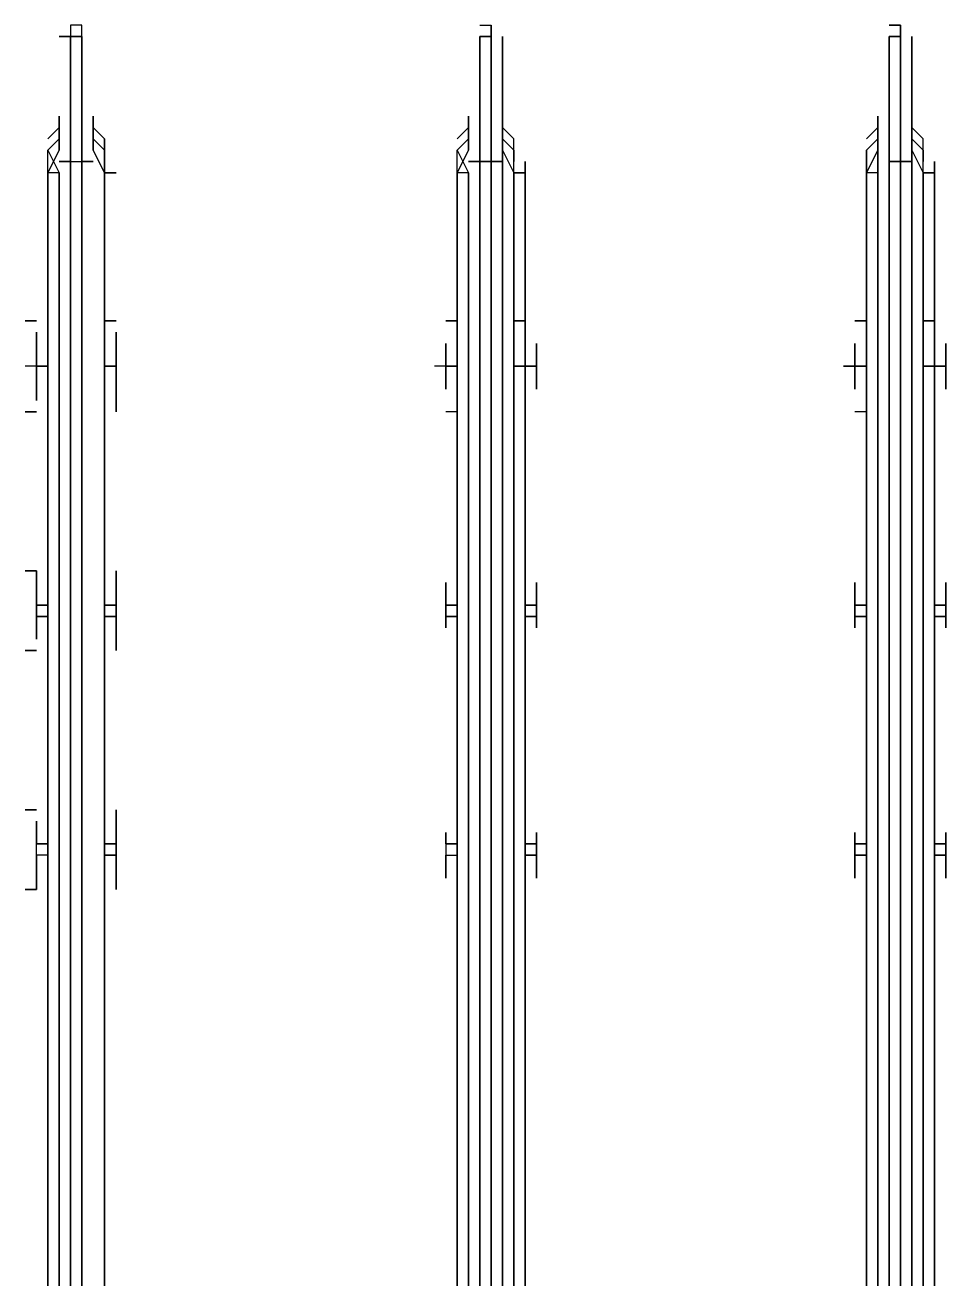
# Model space of a CAD drawing. Header units: metres. Extents: x 529066 to 529519, y 2674144 to 2674419.
# Drawn here: x 529300.9507 to 529301.0628, y 2674302.8064 to 2674302.9589 of the extents above; entities that cross this region are included whole.
import ezdxf

# ---------------------------------------------------------------- set-up
doc = ezdxf.new("R2010")
doc.units = ezdxf.units.M
doc.layers.add('IDT', color=7, linetype='Continuous')

# ---------------------------------------------------------------- blocks, each defined once
blk = doc.blocks.new('IDT')
at = {"layer": 'IDT', "color": 0, "lineweight": 25}
for p, q in [((14.04189, 9.81796), (14.04189, 10.01575)), ((14.04189, 10.01575), (14.04189, 9.81796)), ((14.04189, 9.81796), (14.04189, 10.01575)), ((14.04327, 10.01575), (14.04327, 9.81796)), ((14.04327, 9.81796), (14.04327, 10.01575)), ((14.04327, 10.01575), (14.04327, 9.81796)), ((14.04465, 9.81658), (14.04465, 10.01575)), ((14.04465, 10.01575), (14.04465, 9.81658)), ((14.04465, 9.81658), (14.04465, 10.01575)), ((14.04604, 10.01575), (14.04604, 9.81658)), ((14.04604, 9.81658), (14.04604, 10.01575)), ((14.04604, 10.01575), (14.04604, 9.81658)), ((14.04604, 9.81658), (14.04604, 10.01575)), ((14.04604, 10.01575), (14.04604, 9.81658)), ((14.04604, 9.81658), (14.04604, 10.01575)), ((14.04742, 10.01575), (14.04742, 9.81658)), ((14.04742, 9.81658), (14.04742, 10.01575)), ((14.04742, 10.01575), (14.04742, 9.81658)), ((14.0488, 9.81796), (14.0488, 10.01575)), ((14.0488, 10.01575), (14.0488, 9.81796)), ((14.0488, 9.81796), (14.0488, 10.01575)), ((14.05018, 10.01575), (14.05018, 9.81796)), ((14.05018, 9.81796), (14.05018, 10.01575)), ((14.05018, 10.01575), (14.05018, 9.81796)), ((14.09168, 10.01575), (14.09168, 9.81796)), ((14.09306, 9.81796), (14.09306, 10.01575)), ((14.09445, 9.81658), (14.09445, 10.01575)), ((14.09583, 9.81658), (14.09583, 10.01575)), ((14.09583, 10.01575), (14.09583, 9.81658)), ((14.09721, 9.81658), (14.09721, 10.01575)), ((14.0986, 9.81796), (14.0986, 10.01575)), ((14.09998, 9.81796), (14.09998, 10.01575)), ((14.14286, 9.81796), (14.14286, 10.01575)), ((14.14286, 10.01575), (14.14286, 9.81796)), ((14.14562, 9.81658), (14.14562, 10.01575)), ((14.14562, 10.01575), (14.14562, 9.81658)), ((14.14701, 9.81658), (14.14701, 10.01575)), ((14.14701, 10.01575), (14.14701, 9.81658)), ((14.14839, 9.81796), (14.14839, 10.01575)), ((14.14977, 9.81796), (14.14977, 10.01575)), ((14.04189, 9.81796), (14.04189, 10.01022)), ((14.04327, 10.01022), (14.04327, 9.81796)), ((14.04465, 9.81658), (14.04465, 10.01022)), ((14.04604, 10.01022), (14.04604, 9.81658)), ((14.04604, 9.81658), (14.04604, 10.01022)), ((14.04742, 10.01022), (14.04742, 9.81658)), ((14.0488, 10.01022), (14.0488, 9.81796)), ((14.05018, 9.81796), (14.05018, 10.01022)), ((14.09168, 9.81796), (14.09168, 10.01022)), ((14.09306, 10.01022), (14.09306, 9.81796)), ((14.09445, 10.01022), (14.09445, 9.81658)), ((14.09583, 9.81658), (14.09583, 10.01022)), ((14.09583, 10.01022), (14.09583, 9.81658)), ((14.09721, 10.01022), (14.09721, 9.81658)), ((14.0986, 10.01022), (14.0986, 9.81796)), ((14.09998, 10.01022), (14.09998, 9.81796)), ((14.14286, 9.81796), (14.14286, 10.01022)), ((14.14286, 10.01022), (14.14286, 9.81796)), ((14.14562, 9.81658), (14.14562, 10.01022)), ((14.14562, 10.01022), (14.14562, 9.81658)), ((14.14701, 9.81658), (14.14701, 10.01022)), ((14.14701, 10.01022), (14.14701, 9.81658)), ((14.14839, 10.01022), (14.14839, 9.81796)), ((14.14977, 10.01022), (14.14977, 9.81796)), ((14.04189, 9.9051), (14.04189, 9.90095)), ((14.04189, 9.89957), (14.04189, 9.9051)), ((14.04189, 9.9051), (14.04189, 9.90095)), ((14.04189, 9.90095), (14.04189, 9.9051)), ((14.04189, 9.9051), (14.04189, 9.90372)), ((14.04189, 9.90372), (14.04189, 9.9051)), ((14.04189, 9.9051), (14.04189, 9.90372)), ((14.04189, 9.90372), (14.04189, 9.9051)), ((14.05018, 9.9051), (14.05018, 9.90372)), ((14.05018, 9.90372), (14.05018, 9.9051)), ((14.05018, 9.9051), (14.05018, 9.90095)), ((14.05018, 9.90095), (14.05018, 9.9051)), ((14.05018, 9.89957), (14.05018, 9.9051)), ((14.05018, 9.9051), (14.05018, 9.90372)), ((14.05018, 9.90372), (14.05018, 9.9051)), ((14.05018, 9.9051), (14.05018, 9.90095)), ((14.09168, 9.90372), (14.09168, 9.9051)), ((14.09168, 9.9051), (14.09168, 9.90372)), ((14.09168, 9.90095), (14.09168, 9.9051)), ((14.09168, 9.9051), (14.09168, 9.90095)), ((14.09998, 9.9051), (14.09998, 9.90372)), ((14.09998, 9.90372), (14.09998, 9.9051)), ((14.09998, 9.90095), (14.09998, 9.9051)), ((14.09998, 9.9051), (14.09998, 9.89957)), ((14.14147, 9.90095), (14.14147, 9.9051)), ((14.14147, 9.9051), (14.14147, 9.90095)), ((14.14147, 9.90372), (14.14147, 9.9051)), ((14.14147, 9.9051), (14.14147, 9.90372)), ((14.14977, 9.89957), (14.14977, 9.9051)), ((14.14977, 9.9051), (14.14977, 9.90095)), ((14.15115, 9.90372), (14.15115, 9.9051)), ((14.15115, 9.9051), (14.15254, 9.9051)), ((14.15254, 9.9051), (14.15115, 9.9051)), ((14.15115, 9.9051), (14.15115, 9.90372)), ((14.0405, 9.90372), (14.0405, 9.90095)), ((14.0405, 9.90095), (14.0405, 9.90372)), ((14.0405, 9.90372), (14.0405, 9.90095)), ((14.0405, 9.90095), (14.0405, 9.90372)), ((14.05157, 9.90095), (14.05157, 9.90372)), ((14.05157, 9.90372), (14.05157, 9.90095)), ((14.05157, 9.90095), (14.05157, 9.90372)), ((14.05157, 9.90372), (14.05157, 9.90095)), ((14.0903, 9.90372), (14.0903, 9.90095)), ((14.0903, 9.90095), (14.0903, 9.90372)), ((14.10136, 9.90095), (14.10136, 9.90372)), ((14.10136, 9.90372), (14.10136, 9.90095)), ((14.14147, 9.90095), (14.14147, 9.90372)), ((14.14147, 9.90372), (14.14147, 9.89957)), ((14.15115, 9.90095), (14.15115, 9.90372)), ((14.15115, 9.90372), (14.15115, 9.90095)), ((14.04189, 9.90095), (14.0405, 9.90095)), ((14.0405, 9.90095), (14.0405, 9.89957)), ((14.0405, 9.89957), (14.0405, 9.90095)), ((14.0405, 9.90095), (14.04189, 9.90095)), ((14.0405, 9.89957), (14.0405, 9.90095)), ((14.0405, 9.90095), (14.04189, 9.90095)), ((14.0405, 9.89957), (14.0405, 9.90095)), ((14.0405, 9.90095), (14.04189, 9.90095)), ((14.04189, 9.90095), (14.04189, 9.89957)), ((14.04189, 9.90095), (14.04189, 9.89542)), ((14.04189, 9.89542), (14.04189, 9.90095)), ((14.05018, 9.90095), (14.05018, 9.89957)), ((14.05018, 9.89957), (14.05018, 9.90095)), ((14.05018, 9.90095), (14.05157, 9.90095)), ((14.05018, 9.90095), (14.05018, 9.89957)), ((14.05157, 9.90095), (14.05018, 9.90095)), ((14.05018, 9.90095), (14.05157, 9.90095)), ((14.05157, 9.90095), (14.05018, 9.90095)), ((14.05157, 9.90095), (14.05157, 9.89957)), ((14.05157, 9.89957), (14.05157, 9.90095)), ((14.05157, 9.90095), (14.05157, 9.89957)), ((14.05157, 9.89957), (14.05157, 9.90095)), ((14.09168, 9.90095), (14.0903, 9.90095)), ((14.0903, 9.90095), (14.0903, 9.89957)), ((14.0903, 9.89957), (14.0903, 9.90095)), ((14.0903, 9.90095), (14.09168, 9.90095)), ((14.09168, 9.89957), (14.09168, 9.90095)), ((14.09168, 9.90095), (14.09168, 9.89542)), ((14.10136, 9.90095), (14.09998, 9.90095)), ((14.09998, 9.90095), (14.09998, 9.89957)), ((14.10136, 9.90095), (14.09998, 9.90095)), ((14.10136, 9.89957), (14.10136, 9.90095)), ((14.10136, 9.89957), (14.10136, 9.90095)), ((14.14147, 9.89957), (14.14147, 9.90095)), ((14.14147, 9.90095), (14.14286, 9.90095)), ((14.14286, 9.90095), (14.14147, 9.90095)), ((14.14147, 9.90095), (14.14147, 9.89957)), ((14.14147, 9.89957), (14.14147, 9.90095)), ((14.14977, 9.90095), (14.15115, 9.90095)), ((14.14977, 9.90095), (14.15115, 9.90095)), ((14.14977, 9.89957), (14.14977, 9.90095)), ((14.15115, 9.90095), (14.15115, 9.89957)), ((14.15115, 9.90095), (14.15115, 9.89957)), ((14.04189, 9.89957), (14.0405, 9.89957)), ((14.0405, 9.89957), (14.0405, 9.89819)), ((14.0405, 9.89819), (14.0405, 9.89957)), ((14.0405, 9.89957), (14.04189, 9.89957)), ((14.04189, 9.89957), (14.0405, 9.89957)), ((14.0405, 9.89957), (14.0405, 9.89819)), ((14.0405, 9.89819), (14.0405, 9.89957)), ((14.0405, 9.89957), (14.04189, 9.89957)), ((14.04189, 9.89957), (14.04189, 9.89542)), ((14.04189, 9.89542), (14.04189, 9.89957)), ((14.05018, 9.89957), (14.05157, 9.89957)), ((14.05157, 9.89957), (14.05018, 9.89957)), ((14.05018, 9.89957), (14.05018, 9.89542)), ((14.05018, 9.89542), (14.05018, 9.89957)), ((14.05018, 9.89957), (14.05018, 9.89542)), ((14.05018, 9.89542), (14.05018, 9.89957)), ((14.05157, 9.89957), (14.05018, 9.89957)), ((14.05157, 9.89957), (14.05018, 9.89957)), ((14.05018, 9.89957), (14.05157, 9.89957)), ((14.05157, 9.89957), (14.05018, 9.89957)), ((14.05018, 9.89957), (14.05157, 9.89957)), ((14.05157, 9.89957), (14.05157, 9.89819)), ((14.05157, 9.89819), (14.05157, 9.89957)), ((14.05157, 9.89957), (14.05157, 9.89819)), ((14.05157, 9.89819), (14.05157, 9.89957)), ((14.09168, 9.89957), (14.0903, 9.89957)), ((14.0903, 9.89957), (14.0903, 9.89819)), ((14.0903, 9.89819), (14.0903, 9.89957)), ((14.0903, 9.89957), (14.09168, 9.89957)), ((14.09168, 9.89542), (14.09168, 9.89957)), ((14.10136, 9.89957), (14.09998, 9.89957)), ((14.09998, 9.89957), (14.09998, 9.89542)), ((14.09998, 9.89542), (14.09998, 9.89957)), ((14.09998, 9.89957), (14.10136, 9.89957)), ((14.09998, 9.89957), (14.10136, 9.89957)), ((14.09998, 9.89957), (14.10136, 9.89957)), ((14.10136, 9.89957), (14.10136, 9.89819)), ((14.10136, 9.89819), (14.10136, 9.89957)), ((14.14286, 9.89957), (14.14147, 9.89957)), ((14.14147, 9.89957), (14.14147, 9.89542)), ((14.14147, 9.89542), (14.14147, 9.89957)), ((14.14147, 9.89957), (14.14286, 9.89957)), ((14.14147, 9.89957), (14.14147, 9.89819)), ((14.14147, 9.89819), (14.14147, 9.89957)), ((14.15115, 9.89957), (14.14977, 9.89957)), ((14.14977, 9.89957), (14.14977, 9.89542)), ((14.14977, 9.89542), (14.14977, 9.89957)), ((14.14977, 9.89957), (14.15115, 9.89957)), ((14.15115, 9.89957), (14.14977, 9.89957)), ((14.15115, 9.89957), (14.14977, 9.89957)), ((14.15115, 9.89819), (14.15115, 9.89957)), ((14.15115, 9.89957), (14.15115, 9.89819)), ((14.04189, 9.8968), (14.04189, 9.89819)), ((14.04189, 9.89819), (14.04189, 9.8968)), ((14.04189, 9.8968), (14.04189, 9.89819)), ((14.04189, 9.89819), (14.04189, 9.8968)), ((14.05018, 9.89819), (14.05018, 9.8968)), ((14.05018, 9.8968), (14.05018, 9.89819)), ((14.05018, 9.89819), (14.05018, 9.8968)), ((14.05018, 9.8968), (14.05018, 9.89819)), ((14.09168, 9.8968), (14.09168, 9.89819)), ((14.09168, 9.89819), (14.09168, 9.8968)), ((14.09998, 9.89819), (14.09998, 9.8968)), ((14.09998, 9.8968), (14.09998, 9.89819)), ((14.14147, 9.89819), (14.14147, 9.8968)), ((14.14147, 9.8968), (14.14147, 9.89819)), ((14.15115, 9.89819), (14.15115, 9.8968)), ((14.15115, 9.8968), (14.15115, 9.89819)), ((14.15254, 9.89542), (14.15115, 9.89542)), ((14.15115, 9.89542), (14.15254, 9.89542)), ((14.04189, 9.87052), (14.04189, 9.87606)), ((14.04189, 9.87191), (14.04189, 9.87606)), ((14.04189, 9.87191), (14.04189, 9.87606)), ((14.04189, 9.87191), (14.04189, 9.87606)), ((14.05018, 9.87191), (14.05018, 9.87606)), ((14.05018, 9.87606), (14.05018, 9.87052)), ((14.05018, 9.87606), (14.05018, 9.87191)), ((14.05018, 9.87191), (14.05018, 9.87606)), ((14.09168, 9.87606), (14.09168, 9.87191)), ((14.09168, 9.87052), (14.09168, 9.87606)), ((14.09998, 9.87191), (14.09998, 9.87606)), ((14.09998, 9.87606), (14.09998, 9.87052)), ((14.14147, 9.87191), (14.14147, 9.87606)), ((14.14147, 9.87606), (14.14147, 9.87191)), ((14.14977, 9.87052), (14.14977, 9.87606)), ((14.14977, 9.87606), (14.14977, 9.87191)), ((14.15254, 9.87606), (14.15115, 9.87606)), ((14.15115, 9.87606), (14.15254, 9.87606)), ((14.04189, 9.87329), (14.04189, 9.87467)), ((14.04189, 9.87467), (14.04189, 9.87329)), ((14.04189, 9.87329), (14.04189, 9.87467)), ((14.04189, 9.87467), (14.04189, 9.87329)), ((14.05018, 9.87467), (14.05018, 9.87329)), ((14.05018, 9.87329), (14.05018, 9.87467)), ((14.05018, 9.87467), (14.05018, 9.87329)), ((14.05018, 9.87329), (14.05018, 9.87467)), ((14.09168, 9.87329), (14.09168, 9.87467)), ((14.09168, 9.87467), (14.09168, 9.87329)), ((14.09998, 9.87467), (14.09998, 9.87329)), ((14.09998, 9.87329), (14.09998, 9.87467)), ((14.14147, 9.87329), (14.14147, 9.87467)), ((14.14147, 9.87467), (14.14147, 9.87329)), ((14.15115, 9.87329), (14.15115, 9.87467)), ((14.15115, 9.87467), (14.15115, 9.87329)), ((14.0405, 9.87191), (14.0405, 9.87329)), ((14.0405, 9.87191), (14.0405, 9.87329)), ((14.0405, 9.87329), (14.0405, 9.87191)), ((14.0405, 9.87191), (14.0405, 9.87329)), ((14.05157, 9.87191), (14.05157, 9.87329)), ((14.05157, 9.87329), (14.05157, 9.87191)), ((14.05157, 9.87191), (14.05157, 9.87329)), ((14.05157, 9.87329), (14.05157, 9.87191)), ((14.0903, 9.87191), (14.0903, 9.87329)), ((14.0903, 9.87329), (14.0903, 9.87191)), ((14.10136, 9.87191), (14.10136, 9.87329)), ((14.10136, 9.87329), (14.10136, 9.87191)), ((14.14147, 9.87329), (14.14147, 9.87191)), ((14.14147, 9.87191), (14.14147, 9.87329)), ((14.15115, 9.87191), (14.15115, 9.87329)), ((14.15115, 9.87329), (14.15115, 9.87191)), ((14.04189, 9.87191), (14.0405, 9.87191)), ((14.0405, 9.87191), (14.04189, 9.87191)), ((14.04189, 9.87191), (14.0405, 9.87191)), ((14.0405, 9.87191), (14.0405, 9.87052)), ((14.0405, 9.87052), (14.0405, 9.87191)), ((14.0405, 9.87191), (14.0405, 9.87052)), ((14.0405, 9.87052), (14.0405, 9.87191)), ((14.04189, 9.87191), (14.0405, 9.87191)), ((14.04189, 9.87191), (14.04189, 9.87052)), ((14.04189, 9.87052), (14.04189, 9.87191)), ((14.04189, 9.87052), (14.04189, 9.87191)), ((14.05018, 9.87052), (14.05018, 9.87191)), ((14.05018, 9.87052), (14.05018, 9.87191)), ((14.05018, 9.87191), (14.05157, 9.87191)), ((14.05157, 9.87191), (14.05018, 9.87191)), ((14.05018, 9.87191), (14.05157, 9.87191)), ((14.05157, 9.87191), (14.05018, 9.87191)), ((14.05018, 9.87191), (14.05018, 9.87052)), ((14.05157, 9.87052), (14.05157, 9.87191)), ((14.05157, 9.87191), (14.05157, 9.87052)), ((14.05157, 9.87191), (14.05157, 9.87052)), ((14.05157, 9.87052), (14.05157, 9.87191)), ((14.09168, 9.87191), (14.0903, 9.87191)), ((14.0903, 9.87191), (14.0903, 9.87052)), ((14.0903, 9.87052), (14.0903, 9.87191)), ((14.0903, 9.87191), (14.09168, 9.87191)), ((14.09168, 9.87191), (14.09168, 9.87052)), ((14.10136, 9.87191), (14.09998, 9.87191)), ((14.09998, 9.87052), (14.09998, 9.87191)), ((14.09998, 9.87191), (14.10136, 9.87191)), ((14.10136, 9.87052), (14.10136, 9.87191)), ((14.10136, 9.87191), (14.10136, 9.87052)), ((14.14147, 9.87191), (14.14147, 9.87052)), ((14.14147, 9.87052), (14.14147, 9.87191)), ((14.14147, 9.87191), (14.14286, 9.87191)), ((14.14286, 9.87191), (14.14147, 9.87191)), ((14.14147, 9.87191), (14.14147, 9.87052)), ((14.14147, 9.87052), (14.14147, 9.87191)), ((14.14147, 9.87191), (14.14286, 9.87191)), ((14.14286, 9.87191), (14.14147, 9.87191)), ((14.15115, 9.87191), (14.14977, 9.87191)), ((14.14977, 9.87191), (14.15115, 9.87191)), ((14.14977, 9.87191), (14.14977, 9.87052)), ((14.15115, 9.87052), (14.15115, 9.87191)), ((14.15115, 9.87191), (14.15115, 9.87052)), ((14.04189, 9.87052), (14.0405, 9.87052)), ((14.0405, 9.87052), (14.0405, 9.86776)), ((14.0405, 9.86776), (14.0405, 9.87052)), ((14.0405, 9.87052), (14.04189, 9.87052)), ((14.04189, 9.87052), (14.0405, 9.87052)), ((14.0405, 9.87052), (14.0405, 9.86776)), ((14.0405, 9.86776), (14.0405, 9.87052)), ((14.0405, 9.87052), (14.04189, 9.87052)), ((14.04189, 9.87052), (14.04189, 9.86637)), ((14.04189, 9.86637), (14.04189, 9.87052)), ((14.04189, 9.86637), (14.04189, 9.87052)), ((14.04189, 9.86637), (14.04189, 9.87052)), ((14.05157, 9.87052), (14.05018, 9.87052)), ((14.05018, 9.87052), (14.05018, 9.86637)), ((14.05018, 9.86637), (14.05018, 9.87052)), ((14.05018, 9.87052), (14.05157, 9.87052)), ((14.05157, 9.87052), (14.05018, 9.87052)), ((14.05157, 9.87052), (14.05018, 9.87052)), ((14.05157, 9.87052), (14.05018, 9.87052)), ((14.05018, 9.87052), (14.05157, 9.87052)), ((14.05018, 9.87052), (14.05018, 9.86637)), ((14.05018, 9.86637), (14.05018, 9.87052)), ((14.05018, 9.87052), (14.05157, 9.87052)), ((14.05157, 9.87052), (14.05157, 9.86776)), ((14.05157, 9.86776), (14.05157, 9.87052)), ((14.05157, 9.87052), (14.05157, 9.86776)), ((14.05157, 9.86776), (14.05157, 9.87052)), ((14.09168, 9.87052), (14.0903, 9.87052)), ((14.0903, 9.87052), (14.0903, 9.86776)), ((14.0903, 9.86776), (14.0903, 9.87052)), ((14.0903, 9.87052), (14.09168, 9.87052)), ((14.09168, 9.87052), (14.09168, 9.86637)), ((14.09168, 9.86637), (14.09168, 9.87052)), ((14.09998, 9.87052), (14.10136, 9.87052)), ((14.10136, 9.87052), (14.09998, 9.87052)), ((14.09998, 9.87052), (14.10136, 9.87052)), ((14.09998, 9.87052), (14.09998, 9.86637)), ((14.09998, 9.86637), (14.09998, 9.87052)), ((14.10136, 9.87052), (14.10136, 9.86776)), ((14.10136, 9.86776), (14.10136, 9.87052)), ((14.14147, 9.86637), (14.14147, 9.87052)), ((14.14147, 9.87052), (14.14286, 9.87052)), ((14.14286, 9.87052), (14.14147, 9.87052)), ((14.14147, 9.87052), (14.14147, 9.86637)), ((14.14147, 9.87052), (14.14147, 9.86776)), ((14.14147, 9.86776), (14.14147, 9.87052)), ((14.15115, 9.87052), (14.14977, 9.87052)), ((14.14977, 9.87052), (14.15115, 9.87052)), ((14.15115, 9.87052), (14.14977, 9.87052)), ((14.14977, 9.87052), (14.14977, 9.86637)), ((14.14977, 9.86637), (14.14977, 9.87052)), ((14.15115, 9.87052), (14.15115, 9.86776)), ((14.15115, 9.86776), (14.15115, 9.87052)), ((14.04189, 9.86637), (14.04189, 9.86776)), ((14.04189, 9.86776), (14.04189, 9.86637)), ((14.04189, 9.86776), (14.04189, 9.86637)), ((14.04189, 9.86776), (14.04189, 9.86637)), ((14.05018, 9.86637), (14.05018, 9.86776)), ((14.05018, 9.86776), (14.05018, 9.86637)), ((14.05018, 9.86637), (14.05018, 9.86776)), ((14.05018, 9.86776), (14.05018, 9.86637)), ((14.09168, 9.86637), (14.09168, 9.86776)), ((14.09168, 9.86776), (14.09168, 9.86637)), ((14.09998, 9.86637), (14.09998, 9.86776)), ((14.09998, 9.86776), (14.09998, 9.86637)), ((14.14147, 9.86637), (14.14147, 9.86776)), ((14.14147, 9.86776), (14.14147, 9.86637)), ((14.15115, 9.86776), (14.15115, 9.86637)), ((14.15115, 9.86637), (14.15115, 9.86776)), ((14.15115, 9.86637), (14.15254, 9.86637)), ((14.15254, 9.86637), (14.15115, 9.86637)), ((14.04189, 9.84148), (14.04189, 9.84701)), ((14.04189, 9.84701), (14.04189, 9.83733)), ((14.04189, 9.83733), (14.04189, 9.84701)), ((14.04189, 9.84701), (14.04189, 9.84148)), ((14.05018, 9.84148), (14.05018, 9.84701)), ((14.05018, 9.84701), (14.05018, 9.84148)), ((14.05018, 9.84148), (14.05018, 9.84701)), ((14.05018, 9.84701), (14.05018, 9.84148)), ((14.05018, 9.84701), (14.05157, 9.84701)), ((14.09168, 9.84148), (14.09168, 9.84701)), ((14.09168, 9.84701), (14.09168, 9.84148)), ((14.09998, 9.84148), (14.09998, 9.84701)), ((14.09998, 9.84701), (14.09998, 9.84148)), ((14.09998, 9.84701), (14.10136, 9.84701)), ((14.14147, 9.84148), (14.14147, 9.84701)), ((14.14147, 9.84701), (14.14147, 9.84148)), ((14.14977, 9.84148), (14.14977, 9.84701)), ((14.14977, 9.84701), (14.14977, 9.84148)), ((14.15254, 9.84701), (14.15115, 9.84701)), ((14.15115, 9.84701), (14.15254, 9.84701)), ((14.04189, 9.84424), (14.04189, 9.84563)), ((14.04189, 9.84563), (14.04189, 9.84424)), ((14.04189, 9.84424), (14.04189, 9.84563)), ((14.04189, 9.84563), (14.04189, 9.84424)), ((14.05018, 9.84563), (14.05018, 9.84424)), ((14.05018, 9.84424), (14.05018, 9.84563)), ((14.05018, 9.84563), (14.05018, 9.84424)), ((14.05018, 9.84424), (14.05018, 9.84563)), ((14.09168, 9.84424), (14.09168, 9.84563)), ((14.09168, 9.84563), (14.09168, 9.84424)), ((14.09998, 9.84563), (14.09998, 9.84424)), ((14.09998, 9.84424), (14.09998, 9.84563)), ((14.14147, 9.84424), (14.14147, 9.84563)), ((14.14147, 9.84563), (14.14147, 9.84424)), ((14.15115, 9.84563), (14.15115, 9.84424)), ((14.15115, 9.84424), (14.15115, 9.84563)), ((14.0405, 9.84148), (14.0405, 9.84424)), ((14.0405, 9.84424), (14.0405, 9.84148)), ((14.0405, 9.84148), (14.0405, 9.84424)), ((14.0405, 9.84424), (14.0405, 9.84148)), ((14.05157, 9.84148), (14.05157, 9.84424)), ((14.05157, 9.84424), (14.05157, 9.84148)), ((14.05157, 9.84148), (14.05157, 9.84424)), ((14.05157, 9.84424), (14.05157, 9.84148)), ((14.0903, 9.84424), (14.0903, 9.84148)), ((14.0903, 9.84148), (14.0903, 9.84424)), ((14.10136, 9.84148), (14.10136, 9.84424)), ((14.10136, 9.84424), (14.10136, 9.84148)), ((14.14147, 9.84148), (14.14147, 9.84424)), ((14.14147, 9.84424), (14.14147, 9.84148)), ((14.15115, 9.84424), (14.15115, 9.84148)), ((14.15115, 9.84148), (14.15115, 9.84424)), ((14.04189, 9.84148), (14.0405, 9.84148)), ((14.0405, 9.84148), (14.0405, 9.83871)), ((14.0405, 9.83871), (14.0405, 9.84148)), ((14.0405, 9.84148), (14.04189, 9.84148)), ((14.04189, 9.84148), (14.0405, 9.84148)), ((14.0405, 9.84148), (14.0405, 9.83871)), ((14.0405, 9.83871), (14.0405, 9.84148)), ((14.0405, 9.84148), (14.04189, 9.84148)), ((14.04189, 9.84148), (14.0405, 9.84148)), ((14.0405, 9.84148), (14.04189, 9.84148)), ((14.04189, 9.84148), (14.0405, 9.84148)), ((14.0405, 9.84148), (14.04189, 9.84148)), ((14.04189, 9.84148), (14.0405, 9.84148)), ((14.04189, 9.83733), (14.04189, 9.84148)), ((14.04189, 9.84148), (14.04189, 9.83733)), ((14.04189, 9.84148), (14.04327, 9.84148)), ((14.04327, 9.84148), (14.04189, 9.84148)), ((14.04189, 9.84148), (14.04327, 9.84148)), ((14.04327, 9.84148), (14.04189, 9.84148)), ((14.05157, 9.84148), (14.05018, 9.84148)), ((14.05018, 9.84148), (14.05018, 9.83733)), ((14.05018, 9.83733), (14.05018, 9.84148)), ((14.05018, 9.84148), (14.05157, 9.84148)), ((14.05018, 9.83733), (14.05018, 9.84148)), ((14.05018, 9.84148), (14.05157, 9.84148)), ((14.05157, 9.84148), (14.05018, 9.84148)), ((14.05018, 9.84148), (14.05157, 9.84148)), ((14.05157, 9.84148), (14.05018, 9.84148)), ((14.05018, 9.84148), (14.05157, 9.84148)), ((14.05157, 9.84148), (14.05018, 9.84148)), ((14.05018, 9.84148), (14.05157, 9.84148)), ((14.05157, 9.84148), (14.05018, 9.84148)), ((14.05018, 9.84148), (14.05018, 9.83733)), ((14.05157, 9.84148), (14.05018, 9.84148)), ((14.05018, 9.84148), (14.05157, 9.84148)), ((14.05018, 9.84148), (14.05157, 9.84148)), ((14.05295, 9.84148), (14.05157, 9.84148)), ((14.05157, 9.84148), (14.05295, 9.84148)), ((14.05157, 9.84148), (14.05157, 9.83871)), ((14.05157, 9.83871), (14.05157, 9.84148)), ((14.05157, 9.84148), (14.05157, 9.83871)), ((14.05157, 9.83871), (14.05157, 9.84148)), ((14.0903, 9.84148), (14.09168, 9.84148)), ((14.09168, 9.84148), (14.0903, 9.84148)), ((14.0903, 9.84148), (14.0903, 9.83871)), ((14.0903, 9.83871), (14.0903, 9.84148)), ((14.0903, 9.84148), (14.09168, 9.84148)), ((14.09168, 9.84148), (14.0903, 9.84148)), ((14.09168, 9.84148), (14.09168, 9.83733)), ((14.09168, 9.83733), (14.09168, 9.84148)), ((14.09168, 9.84148), (14.09306, 9.84148)), ((14.09306, 9.84148), (14.09168, 9.84148)), ((14.09998, 9.84148), (14.10136, 9.84148)), ((14.10136, 9.84148), (14.09998, 9.84148)), ((14.09998, 9.84148), (14.10136, 9.84148)), ((14.10136, 9.84148), (14.09998, 9.84148)), ((14.09998, 9.84148), (14.10136, 9.84148)), ((14.09998, 9.83733), (14.09998, 9.84148)), ((14.09998, 9.84148), (14.10136, 9.84148)), ((14.10136, 9.84148), (14.09998, 9.84148)), ((14.09998, 9.84148), (14.09998, 9.83733)), ((14.10136, 9.84148), (14.10274, 9.84148)), ((14.10136, 9.83871), (14.10136, 9.84148)), ((14.10136, 9.84148), (14.10136, 9.83871)), ((14.14147, 9.84148), (14.14147, 9.83871)), ((14.14147, 9.83733), (14.14147, 9.84148)), ((14.14147, 9.84148), (14.14286, 9.84148)), ((14.14286, 9.84148), (14.14147, 9.84148)), ((14.14147, 9.84148), (14.14286, 9.84148)), ((14.14286, 9.84148), (14.14147, 9.84148)), ((14.14147, 9.83871), (14.14147, 9.84148)), ((14.14147, 9.84148), (14.14286, 9.84148)), ((14.14286, 9.84148), (14.14147, 9.84148)), ((14.14147, 9.84148), (14.14147, 9.83733)), ((14.14286, 9.84148), (14.14147, 9.84148)), ((14.14977, 9.84148), (14.15115, 9.84148)), ((14.15115, 9.84148), (14.14977, 9.84148)), ((14.14977, 9.84148), (14.15115, 9.84148)), ((14.15115, 9.84148), (14.14977, 9.84148)), ((14.14977, 9.84148), (14.14977, 9.83733)), ((14.14977, 9.83733), (14.14977, 9.84148)), ((14.14977, 9.84148), (14.15115, 9.84148)), ((14.15115, 9.84148), (14.14977, 9.84148)), ((14.14977, 9.84148), (14.15115, 9.84148)), ((14.15115, 9.84148), (14.15254, 9.84148)), ((14.15115, 9.83871), (14.15115, 9.84148)), ((14.15115, 9.84148), (14.15115, 9.83871)), ((14.04189, 9.83733), (14.04189, 9.83871)), ((14.04189, 9.83871), (14.04189, 9.83733)), ((14.04189, 9.83733), (14.04189, 9.83871)), ((14.04189, 9.83871), (14.04189, 9.83733)), ((14.05018, 9.83733), (14.05018, 9.83871)), ((14.05018, 9.83871), (14.05018, 9.83733)), ((14.05018, 9.83871), (14.05018, 9.83733)), ((14.05018, 9.83733), (14.05018, 9.83871)), ((14.09168, 9.83733), (14.09168, 9.83871)), ((14.09168, 9.83871), (14.09168, 9.83733)), ((14.09998, 9.83733), (14.09998, 9.83871)), ((14.09998, 9.83871), (14.09998, 9.83733)), ((14.14147, 9.83871), (14.14147, 9.83733)), ((14.14147, 9.83733), (14.14147, 9.83871)), ((14.15115, 9.83871), (14.15115, 9.83733)), ((14.15115, 9.83733), (14.15115, 9.83871)), ((14.04327, 9.83594), (14.04189, 9.83594)), ((14.04189, 9.83594), (14.04327, 9.83594)), ((14.04327, 9.83594), (14.04189, 9.83594)), ((14.04189, 9.83594), (14.04327, 9.83594)), ((14.05157, 9.83594), (14.05018, 9.83594)), ((14.05018, 9.83594), (14.05157, 9.83594)), ((14.05157, 9.83594), (14.05018, 9.83594)), ((14.05018, 9.83594), (14.05157, 9.83594)), ((14.09306, 9.83594), (14.09168, 9.83594)), ((14.09168, 9.83594), (14.09306, 9.83594)), ((14.10136, 9.83594), (14.09998, 9.83594)), ((14.09998, 9.83594), (14.10136, 9.83594)), ((14.14286, 9.83594), (14.14147, 9.83594)), ((14.14147, 9.83594), (14.14286, 9.83594)), ((14.15254, 9.83594), (14.15115, 9.83594)), ((14.15115, 9.83594), (14.15254, 9.83594)), ((14.04327, 9.81796), (14.04189, 9.81796)), ((14.04327, 9.81796), (14.04189, 9.81796)), ((14.04189, 9.81796), (14.04189, 9.81658)), ((14.04189, 9.81658), (14.04189, 9.81796)), ((14.04189, 9.81796), (14.04327, 9.81796)), ((14.04327, 9.81796), (14.04189, 9.81796)), ((14.04189, 9.81796), (14.04189, 9.81658)), ((14.04189, 9.81658), (14.04189, 9.81796)), ((14.04327, 9.81796), (14.04327, 9.81381)), ((14.04465, 9.8152), (14.04327, 9.81796)), ((14.04327, 9.81796), (14.04327, 9.81381)), ((14.04465, 9.8152), (14.04327, 9.81796)), ((14.04327, 9.81796), (14.04327, 9.81381)), ((14.04465, 9.8152), (14.04327, 9.81796)), ((14.04327, 9.81796), (14.04327, 9.81381)), ((14.04465, 9.8152), (14.04327, 9.81796)), ((14.0488, 9.81381), (14.0488, 9.81796)), ((14.0488, 9.81796), (14.05018, 9.81796)), ((14.05018, 9.81796), (14.0488, 9.8152)), ((14.0488, 9.8152), (14.05018, 9.81796)), ((14.0488, 9.81796), (14.05018, 9.81796)), ((14.0488, 9.81796), (14.0488, 9.81381)), ((14.05018, 9.81796), (14.0488, 9.8152)), ((14.0488, 9.81796), (14.05018, 9.81796)), ((14.0488, 9.81796), (14.0488, 9.81381)), ((14.05018, 9.81796), (14.0488, 9.8152)), ((14.0488, 9.81796), (14.05018, 9.81796)), ((14.0488, 9.81796), (14.0488, 9.81381)), ((14.05018, 9.81796), (14.05018, 9.81658)), ((14.05018, 9.81658), (14.05018, 9.81796)), ((14.05018, 9.81658), (14.05018, 9.81796)), ((14.05018, 9.81658), (14.05018, 9.81796)), ((14.09306, 9.81796), (14.09168, 9.81796)), ((14.09168, 9.81796), (14.09168, 9.81658)), ((14.09168, 9.81658), (14.09168, 9.81796)), ((14.09168, 9.81796), (14.09306, 9.81796)), ((14.09306, 9.81796), (14.09306, 9.81381)), ((14.09445, 9.8152), (14.09306, 9.81796)), ((14.09306, 9.81796), (14.09306, 9.81381)), ((14.09445, 9.8152), (14.09306, 9.81796)), ((14.09998, 9.81796), (14.0986, 9.8152)), ((14.0986, 9.8152), (14.09998, 9.81796)), ((14.09998, 9.8152), (14.0986, 9.81796)), ((14.0986, 9.81796), (14.09998, 9.81796)), ((14.09998, 9.8152), (14.0986, 9.81796)), ((14.0986, 9.81796), (14.09998, 9.81796)), ((14.09998, 9.81796), (14.09998, 9.81658)), ((14.09998, 9.81796), (14.09998, 9.81658)), ((14.14286, 9.81796), (14.14147, 9.81796)), ((14.14147, 9.81796), (14.14286, 9.81796)), ((14.14286, 9.81381), (14.14286, 9.81796)), ((14.14286, 9.81796), (14.14286, 9.81381)), ((14.14286, 9.81796), (14.14424, 9.8152)), ((14.14424, 9.8152), (14.14286, 9.81796)), ((14.14286, 9.81796), (14.14286, 9.81658)), ((14.14286, 9.81658), (14.14286, 9.81796)), ((14.14977, 9.81796), (14.14839, 9.8152)), ((14.14839, 9.8152), (14.14977, 9.81796)), ((14.14977, 9.8152), (14.14839, 9.81796)), ((14.14839, 9.81796), (14.14977, 9.81796)), ((14.14977, 9.8152), (14.14839, 9.81796)), ((14.14839, 9.81796), (14.14977, 9.81796)), ((14.14977, 9.81796), (14.14977, 9.81658)), ((14.14977, 9.81796), (14.14977, 9.81658)), ((14.04327, 9.8152), (14.04327, 9.81658)), ((14.04327, 9.81658), (14.04327, 9.8152)), ((14.04327, 9.8152), (14.04327, 9.81658)), ((14.04327, 9.81658), (14.04327, 9.8152)), ((14.04604, 9.81658), (14.04465, 9.81658)), ((14.04465, 9.81658), (14.04465, 9.80137)), ((14.04465, 9.80137), (14.04465, 9.81658)), ((14.04604, 9.81658), (14.04465, 9.81658)), ((14.04465, 9.81658), (14.04465, 9.80137)), ((14.04465, 9.80137), (14.04465, 9.81658)), ((14.04465, 9.81658), (14.04604, 9.81658)), ((14.04465, 9.81658), (14.04604, 9.81658)), ((14.04742, 9.81658), (14.04604, 9.81658)), ((14.04604, 9.81658), (14.04604, 9.79998)), ((14.04604, 9.79998), (14.04604, 9.81658)), ((14.04604, 9.81658), (14.04742, 9.81658)), ((14.04742, 9.81658), (14.04604, 9.81658)), ((14.04604, 9.81658), (14.04742, 9.81658)), ((14.04742, 9.81658), (14.04604, 9.81658)), ((14.04604, 9.81658), (14.04742, 9.81658)), ((14.04742, 9.81658), (14.04604, 9.81658)), ((14.04604, 9.79998), (14.04604, 9.81658)), ((14.04604, 9.81658), (14.04604, 9.79998)), ((14.04742, 9.81658), (14.04604, 9.81658)), ((14.04604, 9.81658), (14.04604, 9.79998)), ((14.04604, 9.79998), (14.04604, 9.81658)), ((14.04604, 9.79998), (14.04604, 9.81658)), ((14.04604, 9.81658), (14.04604, 9.79998)), ((14.04742, 9.81658), (14.04742, 9.80137)), ((14.04742, 9.80137), (14.04742, 9.81658)), ((14.04742, 9.81658), (14.04742, 9.80137)), ((14.04742, 9.80137), (14.04742, 9.81658)), ((14.05018, 9.81658), (14.05018, 9.8152)), ((14.05018, 9.8152), (14.05018, 9.81658)), ((14.05018, 9.8152), (14.05018, 9.81658)), ((14.05018, 9.8152), (14.05018, 9.81658)), ((14.09306, 9.8152), (14.09306, 9.81658)), ((14.09306, 9.81658), (14.09306, 9.8152)), ((14.09445, 9.81658), (14.09583, 9.81658)), ((14.09583, 9.81658), (14.09445, 9.81658)), ((14.09445, 9.81658), (14.09445, 9.80137)), ((14.09445, 9.80137), (14.09445, 9.81658)), ((14.09583, 9.81658), (14.09721, 9.81658)), ((14.09721, 9.81658), (14.09583, 9.81658)), ((14.09583, 9.81658), (14.09583, 9.79998)), ((14.09583, 9.79998), (14.09583, 9.81658)), ((14.09583, 9.81658), (14.09583, 9.79998)), ((14.09583, 9.79998), (14.09583, 9.81658)), ((14.09721, 9.81658), (14.09721, 9.80137)), ((14.09721, 9.80137), (14.09721, 9.81658)), ((14.09721, 9.81658), (14.0986, 9.81658)), ((14.0986, 9.81658), (14.09721, 9.81658)), ((14.09998, 9.81658), (14.09998, 9.8152)), ((14.09998, 9.81658), (14.09998, 9.8152)), ((14.14286, 9.81658), (14.14286, 9.8152)), ((14.14286, 9.8152), (14.14286, 9.81658)), ((14.14562, 9.81658), (14.14424, 9.81658)), ((14.14424, 9.81658), (14.14562, 9.81658)), ((14.14562, 9.81658), (14.14562, 9.80137)), ((14.14562, 9.80137), (14.14562, 9.81658)), ((14.14701, 9.81658), (14.14562, 9.81658)), ((14.14562, 9.81658), (14.14562, 9.79998)), ((14.14701, 9.81658), (14.14562, 9.81658)), ((14.14562, 9.81658), (14.14562, 9.79998)), ((14.14701, 9.79998), (14.14701, 9.81658)), ((14.14701, 9.79998), (14.14701, 9.81658)), ((14.14701, 9.81658), (14.14701, 9.80137)), ((14.14701, 9.80137), (14.14701, 9.81658)), ((14.14701, 9.81658), (14.14839, 9.81658)), ((14.14839, 9.81658), (14.14701, 9.81658)), ((14.14977, 9.81658), (14.14977, 9.8152)), ((14.14977, 9.81658), (14.14977, 9.8152)), ((14.04465, 9.81381), (14.04327, 9.8152)), ((14.04327, 9.8152), (14.04465, 9.81381)), ((14.04465, 9.81381), (14.04327, 9.8152)), ((14.04327, 9.8152), (14.04465, 9.81381)), ((14.04465, 9.81105), (14.04465, 9.8152)), ((14.04465, 9.81105), (14.04465, 9.8152)), ((14.04465, 9.81105), (14.04465, 9.8152)), ((14.04465, 9.81105), (14.04465, 9.8152)), ((14.05018, 9.8152), (14.0488, 9.81381)), ((14.0488, 9.8152), (14.0488, 9.81105)), ((14.0488, 9.81105), (14.0488, 9.8152)), ((14.0488, 9.81381), (14.05018, 9.8152)), ((14.0488, 9.8152), (14.0488, 9.81105)), ((14.0488, 9.81381), (14.05018, 9.8152)), ((14.0488, 9.8152), (14.0488, 9.81105)), ((14.0488, 9.81381), (14.05018, 9.8152)), ((14.09445, 9.81381), (14.09306, 9.8152)), ((14.09306, 9.8152), (14.09445, 9.81381)), ((14.09445, 9.81105), (14.09445, 9.8152)), ((14.09445, 9.81105), (14.09445, 9.8152)), ((14.0986, 9.8152), (14.0986, 9.81105)), ((14.0986, 9.81105), (14.0986, 9.8152)), ((14.09998, 9.8152), (14.0986, 9.81381)), ((14.0986, 9.81381), (14.09998, 9.8152)), ((14.09998, 9.8152), (14.0986, 9.81381)), ((14.0986, 9.81381), (14.09998, 9.8152)), ((14.14286, 9.8152), (14.14424, 9.81381)), ((14.14424, 9.81381), (14.14286, 9.8152)), ((14.14424, 9.8152), (14.14424, 9.81105)), ((14.14424, 9.81105), (14.14424, 9.8152)), ((14.14839, 9.8152), (14.14839, 9.81105)), ((14.14839, 9.81105), (14.14839, 9.8152)), ((14.14977, 9.8152), (14.14839, 9.81381)), ((14.14839, 9.81381), (14.14977, 9.8152)), ((14.14977, 9.8152), (14.14839, 9.81381)), ((14.14839, 9.81381), (14.14977, 9.8152)), ((14.04327, 9.81381), (14.04465, 9.81243)), ((14.04327, 9.81381), (14.04465, 9.81243)), ((14.04327, 9.81381), (14.04465, 9.81243)), ((14.04327, 9.81381), (14.04465, 9.81243)), ((14.0488, 9.81243), (14.05018, 9.81381)), ((14.05018, 9.81381), (14.0488, 9.81243)), ((14.0488, 9.81243), (14.05018, 9.81381)), ((14.05018, 9.81381), (14.0488, 9.81243)), ((14.09306, 9.81381), (14.09445, 9.81243)), ((14.09306, 9.81381), (14.09445, 9.81243)), ((14.0986, 9.81243), (14.09998, 9.81381)), ((14.09998, 9.81381), (14.0986, 9.81243)), ((14.14286, 9.81381), (14.14424, 9.81243)), ((14.14424, 9.81243), (14.14286, 9.81381)), ((14.14839, 9.81243), (14.14977, 9.81381)), ((14.14977, 9.81381), (14.14839, 9.81243)), ((14.04465, 9.81243), (14.04465, 9.81105)), ((14.04465, 9.81243), (14.04465, 9.81105)), ((14.04465, 9.81243), (14.04465, 9.81105)), ((14.04465, 9.81243), (14.04465, 9.81105)), ((14.0488, 9.81105), (14.0488, 9.81243)), ((14.0488, 9.81243), (14.0488, 9.81105)), ((14.0488, 9.81105), (14.0488, 9.81243)), ((14.0488, 9.81243), (14.0488, 9.81105)), ((14.09445, 9.81243), (14.09445, 9.81105)), ((14.09445, 9.81243), (14.09445, 9.81105)), ((14.0986, 9.81105), (14.0986, 9.81243)), ((14.0986, 9.81243), (14.0986, 9.81105)), ((14.14424, 9.81243), (14.14424, 9.81105)), ((14.14424, 9.81105), (14.14424, 9.81243)), ((14.14839, 9.81105), (14.14839, 9.81243)), ((14.14839, 9.81243), (14.14839, 9.81105)), ((14.04742, 9.80137), (14.04604, 9.80137)), ((14.04604, 9.80137), (14.04742, 9.80137)), ((14.04742, 9.80137), (14.04604, 9.80137)), ((14.04604, 9.80137), (14.04742, 9.80137)), ((14.04742, 9.80137), (14.04604, 9.80137)), ((14.04604, 9.80137), (14.04742, 9.80137)), ((14.04742, 9.80137), (14.04604, 9.80137)), ((14.04604, 9.80137), (14.04742, 9.80137)), ((14.09721, 9.80137), (14.09583, 9.80137)), ((14.09583, 9.80137), (14.09721, 9.80137)), ((14.09721, 9.80137), (14.09583, 9.80137)), ((14.09583, 9.80137), (14.09721, 9.80137)), ((14.14701, 9.80137), (14.14562, 9.80137)), ((14.14562, 9.80137), (14.14701, 9.80137)), ((14.14701, 9.80137), (14.14839, 9.80137)), ((14.14839, 9.80137), (14.14701, 9.80137)), ((14.04742, 9.79998), (14.04604, 9.79998)), ((14.04604, 9.79998), (14.04742, 9.79998)), ((14.09721, 9.79998), (14.09583, 9.79998)), ((14.14562, 9.79998), (14.14701, 9.79998)), ((14.14562, 9.79998), (14.14701, 9.79998))]:
    blk.add_line(p, q, dxfattribs=at)

msp = doc.modelspace()

# ---------------------------------------------------------------- block references
at = {"layer": 'IDT', "color": 8, "rotation": 180}
msp.add_blockref('IDT', (529315.10328, 2674312.75885), dxfattribs=at)

doc.saveas('drawing.dxf')
